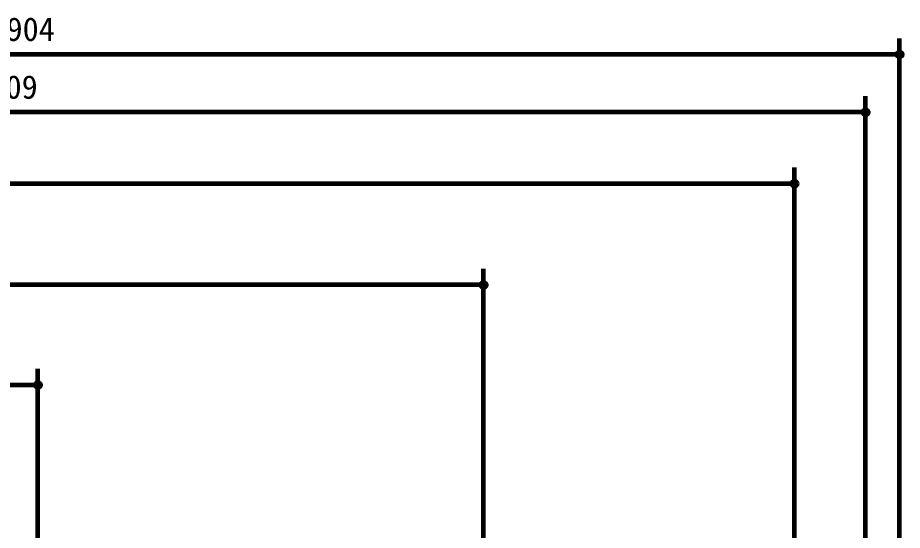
# Model space of a CAD drawing. Units: millimetres at full size, sheet at 1:30. Extents: x -16828 to 149130, y 47892 to 100313.
# Drawn here: x 8623 to 11096, y 63874 to 65308 of the extents above; entities that cross this region are included whole.
import ezdxf
from ezdxf.enums import TextEntityAlignment as Align

# ---------------------------------------------------------------- set-up
doc = ezdxf.new("R2010")
doc.units = ezdxf.units.MM
doc.header["$LTSCALE"] = 30
doc.header["$PDMODE"] = 32
doc.header["$PDSIZE"] = 15
doc.layers.add('9-E_配管－給湯１：ＣＵＰ(Ｍ)', color=1, linetype='Continuous', lineweight=60)
doc.styles.add('ＭＳ ゴシック', font='')
doc.styles.get('ＭＳ ゴシック').set_extended_font_data('MS Gothic')

msp = doc.modelspace()

# ---------------------------------------------------------------- linework, layer by layer
at = {"layer": '9-E_配管－給湯１：ＣＵＰ(Ｍ)'}
for p, q in [((11088.96, 63280.36), (11088.96, 65250.24)), ((11088.96, 65205.24), (6184.96, 65205.24)), ((10993.69, 63156.31), (10993.69, 65088.43)), ((10993.69, 65043.43), (6184.96, 65043.43)), ((10794.96, 62800.86), (10794.96, 64888.69)), ((10794.96, 64843.69), (6184.96, 64843.69)), ((9925.46, 62605.93), (9925.46, 64605.4)), ((9925.46, 64560.4), (6184.96, 64560.4)), ((8679.46, 63015.86), (8679.46, 64325.07)), ((8679.46, 64280.07), (6184.96, 64280.07))]:
    msp.add_line(p, q, dxfattribs=at)
for p in [(11088.96, 65205.24), (10993.69, 65043.43), (10794.96, 64843.69), (9925.46, 64560.4), (8679.46, 64280.07)]:
    msp.add_point(p, dxfattribs=at)

# ---------------------------------------------------------------- texts
at = {"layer": '9-E_配管－給湯１：ＣＵＰ(Ｍ)', "style": 'ＭＳ ゴシック'}
for s, p in [('4904', (8546.96, 65223.24)), ('4809', (8499.32, 65061.43))]:
    msp.add_text(s, height=65.98, dxfattribs=at).set_placement(p, align=Align.BOTTOM_LEFT)

doc.saveas('drawing.dxf')
